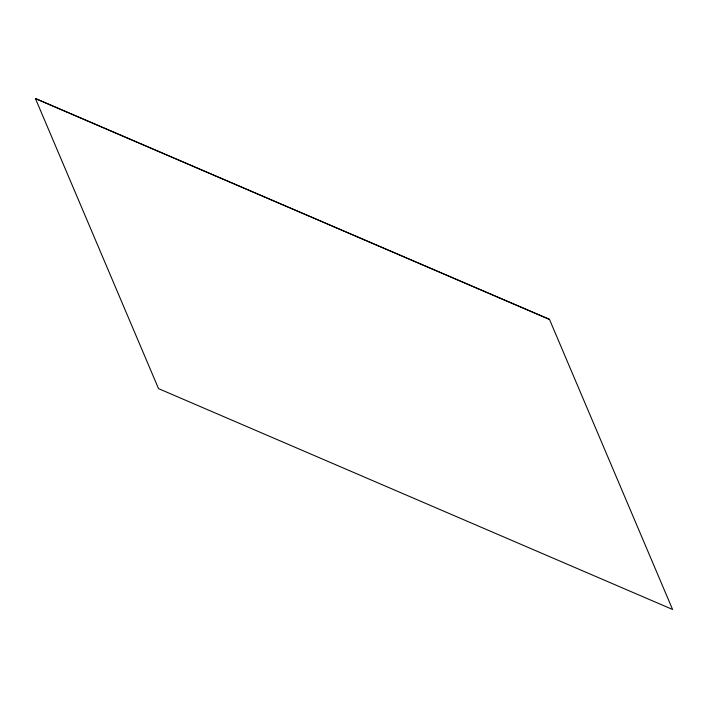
<?xml version="1.0" encoding="UTF-8"?>
<svg xmlns="http://www.w3.org/2000/svg" width="708" height="708" viewBox="0 0 708 708"><rect width="100%" height="100%" fill="white"/><g stroke="black" fill="none" stroke-linecap="round" stroke-linejoin="round"><path stroke-width="1.06" d="M35.4 98.545L549.47 319.379L672.582 609.473L158.53 388.621L35.418 98.527L549.47 319.379"/></g></svg>
